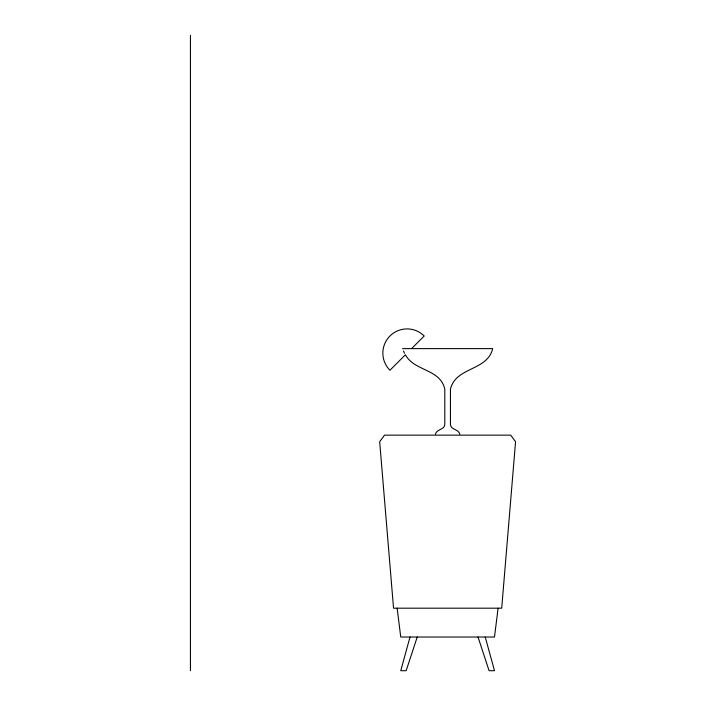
<?xml version="1.0" encoding="UTF-8"?>
<svg xmlns="http://www.w3.org/2000/svg" width="706" height="706" viewBox="0 0 706 706"><rect width="100%" height="100%" fill="white"/><g stroke="black" fill="none" stroke-linecap="round" stroke-linejoin="round"><path stroke-width="1.06" d="M498.092 608.184L494.491 637.024L400.752 637.024L397.151 608.184M410.01 637.024L400.752 670.7L406.162 670.7L417.22 637.024M435.425 434.164C436.687 428.913 444.718 429.91 444.798 424.315L444.798 389.165C440.306 368.947 415.084 371.338 405.818 355.48M405.412 354.774L389.941 370.253A24.216 24.216 0 0 1 389.941 336.003A24.216 24.216 0 0 1 424.191 336.003L411.572 348.623M402.561 348.623L492.682 348.623C487.352 371.1 455.785 366.688 450.446 389.165L450.446 424.315C450.525 429.91 458.556 428.913 459.809 434.164M403.461 350.988L404.547 353.282M478.024 637.024L489.082 670.7L494.491 670.7L485.234 637.024M190.435 35.3L190.435 670.7M515.565 441.753L501.701 608.184L393.542 608.184L379.678 441.753L384.532 435.143L510.712 435.143L515.565 441.753"/></g></svg>
